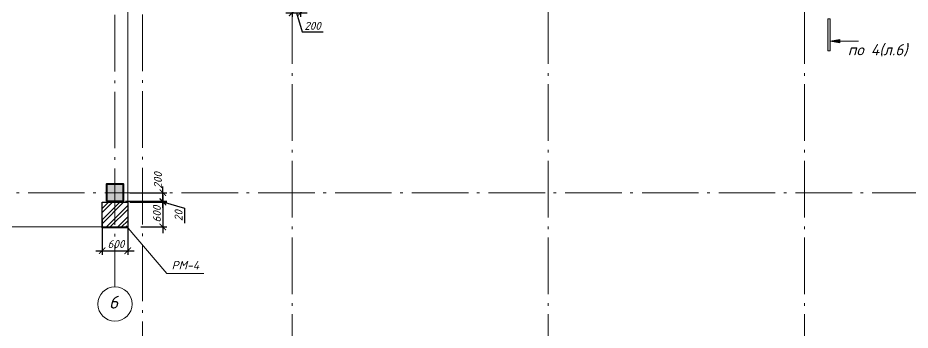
# Model space of a CAD drawing. Header units: millimetres. Extents: x -238377 to 196118, y -123284 to 30177.
# Drawn here: x -100341 to -79443, y 5251 to 12570 of the extents above; entities that cross this region are included whole.
import ezdxf
from ezdxf.enums import TextEntityAlignment as Align

# ---------------------------------------------------------------- set-up
doc = ezdxf.new("R2010")
doc.units = ezdxf.units.MM
doc.header["$MEASUREMENT"] = 0
doc.linetypes.add('Double Dashed', pattern=[1797.222233, 1325, -211.666656, 63.333344, -197.222233])
doc.layers.get('0').update_dxf_attribs({"lineweight": 5})
doc.layers.add('#Hatch', color=7, linetype='Continuous', lineweight=5, true_color=0x4d4d4d)
for name, color, linetype, lineweight in [('#Выноски', 150, 'Continuous', 15), ('#размеры', 7, 'Continuous', 5), ('k_ Рамка', 7, 'Continuous', 50), ('колонны_Ном._пера__94', 252, 'Continuous', 13), ('колонны_Ном._пера__99', 7, 'Continuous', 40), ('оси_Ном._пера__96', 7, 'Continuous', 5), ('оси_Ном._пера__97', 7, 'Continuous', 20)]:
    doc.layers.add(name, color=color, linetype=linetype, lineweight=lineweight)
for name, color, linetype in [('#стены наруж', 7, 'Continuous'), ('колонны', 7, 'Continuous'), ('оси', 7, 'Continuous'), ('чертеж', 7, 'Continuous')]:
    doc.layers.add(name, color=color, linetype=linetype)
doc.styles.get("Standard").update_dxf_attribs({"font": 'isocpeui.ttf'})
doc.styles.add('STEP PR', font='isocpeui.ttf')
doc.styles.add('СГЕНЕРИР_СТИЛЬ_3', font='gost_2_304-81_type.ttf')
doc.dimstyles.new('SPDS', dxfattribs={"dimscale": 10, "dimtxt": 2.5, "dimasz": 2, "dimexe": 1.25, "dimexo": 0.625, "dimtad": 1, "dimdec": 0, "dimrnd": 0.001, "dimtxsty": 'STEP PR', "dimblk": 'ARCHTICK', "dimcen": 2.5, "dimdle": 2, "dimclrd": 256, "dimclre": 256, "dimclrt": 7, "dimadec": 0, "dimazin": 2, "dimtfac": 0.75, "dimtdec": 0, "dimtmove": 1, "dimatfit": 3, "dimfxl": 1, "dimtolj": 1, "dimarcsym": 1})

# ---------------------------------------------------------------- blocks, each defined once
blk = doc.blocks.new('Стандартный маркер сетки_17')
at = {"layer": 'оси_Ном._пера__96', "linetype": 'Double Dashed'}
blk.add_line((900, 0), (20403, 0), dxfattribs=at)
at = {"layer": 'оси_Ном._пера__96', "style": 'СГЕНЕРИР_СТИЛЬ_3'}
blk.add_attdef('AC_MarkerText_1', text='', height=350, rotation=90, dxfattribs=at).set_placement((21973, -122), align=Align.BOTTOM_LEFT)
blk = doc.blocks.new('_ArchTick')
at = {"color": 0, "linetype": 'ByBlock', "const_width": 0.15}
blk.add_lwpolyline([(-0.5, -0.5), (0.5, 0.5)], dxfattribs=at)
blk = doc.blocks.new('*D485')
at = {"layer": '#размеры', "lineweight": -2, "transparency": 16777216}
for p, q in [((-98367, 7854), (-98367, 7019)), ((-97767, 7815), (-97767, 7019)), ((-98517, 7113), (-97617, 7113))]:
    blk.add_line(p, q, dxfattribs=at)
at = {"layer": 'Defpoints', "color": 0, "transparency": 16777216}
for p in [(-98367, 7901), (-97767, 7862), (-97767, 7113)]:
    blk.add_point(p, dxfattribs=at)
at = {"layer": '#размеры', "lineweight": -2, "transparency": 16777216, "xscale": 150, "yscale": 150, "zscale": 150, "rotation": 180}
blk.add_blockref('_ArchTick', (-98367, 7113), dxfattribs=at)
at = {"layer": '#размеры', "lineweight": -2, "transparency": 16777216, "xscale": 150, "yscale": 150, "zscale": 150}
blk.add_blockref('_ArchTick', (-97767, 7113), dxfattribs=at)
at = {"layer": '#размеры', "color": 7, "transparency": 16777216, "insert": (-98042, 7269), "char_height": 187.5, "attachment_point": 5, "style": 'STEP PR'}
blk.add_mtext('\\A1;600', dxfattribs=at)
blk = doc.blocks.new('Колонна_15_1', base_point=(22379, 71856))
at = {"layer": 'колонны_Ном._пера__94', "linetype": 'Continuous', "true_color": 0x7d7d7d}
blk.add_hatch(color=8, dxfattribs=at).paths.add_polyline_path([(22179, 71647), (22579, 71647), (22579, 72047), (22179, 72047)])
blk.add_hatch(color=8, dxfattribs=at).paths.add_polyline_path([(22179, 71647), (22579, 71647), (22579, 72047), (22179, 72047)])
at = {"layer": 'колонны_Ном._пера__99', "linetype": 'Continuous', "flags": 128}
blk.add_lwpolyline([(22179, 71647), (22579, 71647), (22579, 72047), (22179, 72047)], close=True, dxfattribs=at)
at = {"layer": 'колонны_Ном._пера__99', "color": 8, "linetype": 'Continuous', "true_color": 0x737373, "flags": 128}
blk.add_lwpolyline([(22179, 71647), (22579, 71647), (22579, 72047), (22179, 72047)], close=True, dxfattribs=at)
at = {"layer": 'оси_Ном._пера__96', "color": 253, "lineweight": 5, "true_color": 0x9c9c9c}
for points in [[(22379, 72047), (22379, 71647)], [(22379, 72047), (22379, 71647)], [(22179, 71847), (22579, 71847)], [(22179, 71847), (22579, 71847)]]:
    blk.add_lwpolyline(points, dxfattribs=at)
blk = doc.blocks.new('Стандартный маркер сетки')
at = {"layer": 'оси_Ном._пера__96', "linetype": 'Double Dashed'}
blk.add_line((900, 0), (0, 0), dxfattribs=at)
at = {"layer": 'оси_Ном._пера__96', "linetype": 'Double Dashed', "lineweight": 5}
for p, q in [((900, 0), (17157, 0)), ((17157, 0), (18057, 0))]:
    blk.add_line(p, q, dxfattribs=at)
at = {"layer": 'оси_Ном._пера__96', "linetype": 'Double Dashed'}
blk.add_point((17157, 0), dxfattribs=at)
blk.add_point((17157, 0), dxfattribs=at)
at = {"layer": 'оси_Ном._пера__97', "linetype": 'Continuous'}
blk.add_circle((18457, 0), 400, dxfattribs=at)
at = {"layer": 'оси_Ном._пера__96', "style": 'СГЕНЕРИР_СТИЛЬ_3'}
blk.add_attdef('AC_MarkerText_1', text='', height=350, rotation=90, dxfattribs=at).set_placement((18727, -87), align=Align.BOTTOM_LEFT)
blk = doc.blocks.new('*D519')
at = {"layer": '#размеры', "lineweight": -2, "transparency": 16777216}
for p, q in [((-96945, 8271), (-96945, 8421)), ((-97820, 8271), (-96851, 8271)), ((-97720, 8251), (-96851, 8251)), ((-96945, 8251), (-96945, 8271)), ((-96945, 8251), (-96945, 8271)), ((-96945, 8261), (-96436, 8113)), ((-96945, 8251), (-96945, 8101)), ((-96436, 8113), (-96436, 7757))]:
    blk.add_line(p, q, dxfattribs=at)
at = {"layer": 'Defpoints', "color": 0, "transparency": 16777216}
for p in [(-97867, 8271), (-97767, 8251), (-96945, 8271)]:
    blk.add_point(p, dxfattribs=at)
at = {"layer": '#размеры', "lineweight": -2, "transparency": 16777216, "xscale": 150, "yscale": 150, "zscale": 150}
for p, rotation in [((-96945, 8271), 270), ((-96945, 8251), 90)]:
    blk.add_blockref('_ArchTick', p, dxfattribs=dict(at, rotation=rotation))
at = {"layer": '#размеры', "color": 7, "transparency": 16777216, "insert": (-96577, 7935), "char_height": 187.5, "attachment_point": 5, "rotation": 90, "style": 'STEP PR'}
blk.add_mtext('\\A1;20', dxfattribs=at)
blk = doc.blocks.new('*D520')
at = {"layer": '#размеры', "lineweight": -2, "transparency": 16777216}
for p, q in [((-96945, 8421), (-96945, 7521)), ((-97720, 8271), (-96851, 8271)), ((-97459, 7671), (-96851, 7671))]:
    blk.add_line(p, q, dxfattribs=at)
at = {"layer": 'Defpoints', "color": 0, "transparency": 16777216}
for p in [(-97767, 8271), (-97506, 7671), (-96945, 7671)]:
    blk.add_point(p, dxfattribs=at)
at = {"layer": '#размеры', "lineweight": -2, "transparency": 16777216, "xscale": 150, "yscale": 150, "zscale": 150}
for p, rotation in [((-96945, 8271), 90), ((-96945, 7671), 270)]:
    blk.add_blockref('_ArchTick', p, dxfattribs=dict(at, rotation=rotation))
at = {"layer": '#размеры', "color": 7, "transparency": 16777216, "insert": (-97085, 7971), "char_height": 187.5, "attachment_point": 5, "rotation": 90, "style": 'STEP PR'}
blk.add_mtext('\\A1;600', dxfattribs=at)
blk = doc.blocks.new('*D621')
at = {"layer": '#размеры', "lineweight": -2, "transparency": 16777216}
for p, q in [((-93917, 13604), (-93917, 12593)), ((-93717, 13604), (-93717, 12593)), ((-94067, 12686), (-93567, 12686)), ((-93817, 12686), (-93684, 12241)), ((-93684, 12241), (-93192, 12241))]:
    blk.add_line(p, q, dxfattribs=at)
at = {"layer": 'Defpoints', "color": 0, "transparency": 16777216}
for p in [(-93917, 13651), (-93717, 13651), (-93717, 12686)]:
    blk.add_point(p, dxfattribs=at)
at = {"layer": '#размеры', "lineweight": -2, "transparency": 16777216, "xscale": 150, "yscale": 150, "zscale": 150, "rotation": 180}
blk.add_blockref('_ArchTick', (-93917, 12686), dxfattribs=at)
at = {"layer": '#размеры', "lineweight": -2, "transparency": 16777216, "xscale": 150, "yscale": 150, "zscale": 150}
blk.add_blockref('_ArchTick', (-93717, 12686), dxfattribs=at)
at = {"layer": '#размеры', "color": 7, "transparency": 16777216, "insert": (-93438, 12382), "char_height": 187.5, "attachment_point": 5, "style": 'STEP PR'}
blk.add_mtext('\\A1;200', dxfattribs=at)
blk = doc.blocks.new('*D540')
at = {"layer": '#размеры', "lineweight": -2, "transparency": 16777216}
for p, q in [((-96945, 8121), (-96945, 8621)), ((-97720, 8471), (-96851, 8471)), ((-97720, 8271), (-96851, 8271))]:
    blk.add_line(p, q, dxfattribs=at)
at = {"layer": 'Defpoints', "color": 0, "transparency": 16777216}
for p in [(-97767, 8471), (-96945, 8471), (-97767, 8271)]:
    blk.add_point(p, dxfattribs=at)
at = {"layer": '#размеры', "lineweight": -2, "transparency": 16777216, "xscale": 150, "yscale": 150, "zscale": 150}
for p, rotation in [((-96945, 8471), 90), ((-96945, 8271), 270)]:
    blk.add_blockref('_ArchTick', p, dxfattribs=dict(at, rotation=rotation))
at = {"layer": '#размеры', "color": 7, "transparency": 16777216, "insert": (-97060, 8761), "char_height": 187.5, "attachment_point": 5, "rotation": 90, "style": 'STEP PR'}
blk.add_mtext('\\A1;200', dxfattribs=at)
blk = doc.blocks.new('*U265')
at = {"linetype": 'ByBlock', "ltscale": 100}
h = blk.add_hatch(color=256, dxfattribs=at)
h.dxf.hatch_style = 1
h.paths.add_polyline_path([(35, 0), (-35, 0), (-35, -1000), (35, -1000)])
h = blk.add_hatch(color=256, dxfattribs=at)
h.dxf.hatch_style = 1
h.paths.add_polyline_path([(335, -750), (335, -700), (335, -650), (35, -700)])
for p, q in [((35, 0), (-35, 0)), ((-35, 0), (-35, -1000)), ((35, -1000), (35, 0)), ((35, -700), (335, -650)), ((35, -700), (335, -750)), ((335, -650), (335, -700)), ((335, -750), (335, -700)), ((-35, -1000), (35, -1000))]:
    blk.add_line(p, q, dxfattribs=at)
at = {"linetype": 'ByBlock', "ltscale": 100, "extrusion": (0, -1, 0), "elevation": 700}
blk.add_lwpolyline([(925, 0), (335, 0)], dxfattribs=at)
at = {"ltscale": 100, "style": 'STEP PR'}
blk.add_attdef('Nv', text='', height=350, dxfattribs=at).set_placement((781, -1140), align=Align.RIGHT)

msp = doc.modelspace()

# ---------------------------------------------------------------- hatches: boundary and pattern name
at = {"layer": '#Hatch'}
h = msp.add_hatch(dxfattribs=at)
h.set_pattern_fill('ANSI32', color=256, scale=500)
h.set_pattern_definition([(45, (-82796.33, -48984.63), (-132.5825, 132.5825), []), (45, (-82707.94, -48984.63), (-132.5825, 132.5825), [])])
h.paths.add_polyline_path([(-97767.3, 8251), (-98066.4, 8251), (-98066.4, 7671), (-97767.3, 7671)])
h.paths.add_polyline_path([(-98066.4, 8251), (-98367.3, 8251), (-98367.3, 7671), (-98066.4, 7671)])

# ---------------------------------------------------------------- linework, layer by layer
at = {"layer": '#стены наруж'}
msp.add_lwpolyline([(-98367.3, 8251), (-97767.3, 8251), (-97767.3, 7651), (-98367.3, 7651)], close=True, dxfattribs=at)
at = {"color": 210}
msp.add_lwpolyline([(-97804, 7695.9), (-96853.1, 6576.8), (-95983.2, 6576.8)], dxfattribs=at)
at = {"layer": 'оси_Ном._пера__96', "linetype": 'Double Dashed'}
msp.add_line((-57439.6, 8471), (-129908.6, 8471), dxfattribs=at)
at = {"layer": 'чертеж', "color": 5, "lineweight": 0}
msp.add_lwpolyline([(-97767.3, 20515.4), (-97767.3, 23521), (-104722.1, 23521), (-104722.1, 20908.3), (-128716.1, 20908.3), (-128717.3, 7671), (-97767.3, 7671), (-97767.3, 20515.4)], dxfattribs=at)

# ---------------------------------------------------------------- block references
at = {"layer": '#Выноски'}
ref = msp.add_blockref('*U265', (-81344.6, 12546.9), dxfattribs=dict(at, xscale=0.75, yscale=0.75, zscale=0.75))
ref.add_attrib('Nv', 'по 4(л.6)', dxfattribs={"layer": '0', "ltscale": 100, "height": 262.5, "style": 'STEP PR'}).set_placement((-79504.7, 11691.9), align=Align.RIGHT)
at = {"layer": 'колонны'}
msp.add_blockref('Колонна_15_1', (-98067.3, 8480), dxfattribs=at)
at = {"layer": 'оси', "color": 251, "lineweight": 5, "zscale": 1000, "rotation": 270}
for p in [(-93917.3, 24496.5), (-87917.3, 24496.5), (-81917.3, 24496.5), (-97417.3, 24329.7)]:
    msp.add_blockref('Стандартный маркер сетки_17', p, dxfattribs=at)
at = {"layer": 'оси', "color": 251, "lineweight": 5}
ref = msp.add_blockref('Стандартный маркер сетки', (-98066.4, 24320.1), dxfattribs=dict(at, zscale=1000, rotation=270))
ref.add_attrib('AC_MarkerText_1', '6', dxfattribs={"color": 7, "linetype": 'Continuous', "lineweight": 13, "height": 300, "rotation": 360}).set_placement((-98208.4, 5666.1), align=Align.BOTTOM_LEFT)

# ---------------------------------------------------------------- texts
at = {"layer": 'k_ Рамка', "color": 7, "style": 'STEP PR'}
msp.add_text('РМ-4', height=200, dxfattribs=at).set_placement((-96740.8, 6672.2))

# ---------------------------------------------------------------- dimensions: what is measured, and where the dimension line sits
at = {"layer": '#размеры'}
dim = msp.add_linear_dim(base=(-93717.3, 12686.3), p1=(-93917.3, 13651), p2=(-93717.3, 13651), dimstyle='SPDS', override={"dimscale": 75, "dimtxsty": 'STEP PR'}, dxfattribs=at)
dim.commit()
dim.dimension.update_dxf_attribs({"geometry": '*D621', "text_midpoint": (-93636.9, 12381.6)})
for base, p1, p2, picture, middle in [((-96944.5, 8471), (-97767.3, 8271), (-97767.3, 8471), '*D540', (-96919.1, 8761.3)), ((-96944.5, 8271), (-97767.3, 8251), (-97867.3, 8271), '*D519', (-96436.3, 8065.8)), ((-96944.5, 7671), (-97767.3, 8271), (-97505.7, 7671), '*D520', (-96944.5, 7971))]:
    dim = msp.add_linear_dim(base=base, p1=p1, p2=p2, angle=90, dimstyle='SPDS', override={"dimscale": 75, "dimtxsty": 'STEP PR'}, dxfattribs=at)
    dim.commit()
    dim.dimension.update_dxf_attribs({"geometry": picture, "text_midpoint": middle, "dimtype": 160})
dim = msp.add_linear_dim(base=(-97767.3, 7112.7), p1=(-98367.3, 7901), p2=(-97767.3, 7862.2), dimstyle='SPDS', override={"dimscale": 75, "dimtxsty": 'STEP PR'}, dxfattribs=at)
dim.commit()
dim.dimension.update_dxf_attribs({"geometry": '*D485', "text_midpoint": (-98042.3, 7128.5), "dimtype": 160})

doc.saveas('drawing.dxf')
